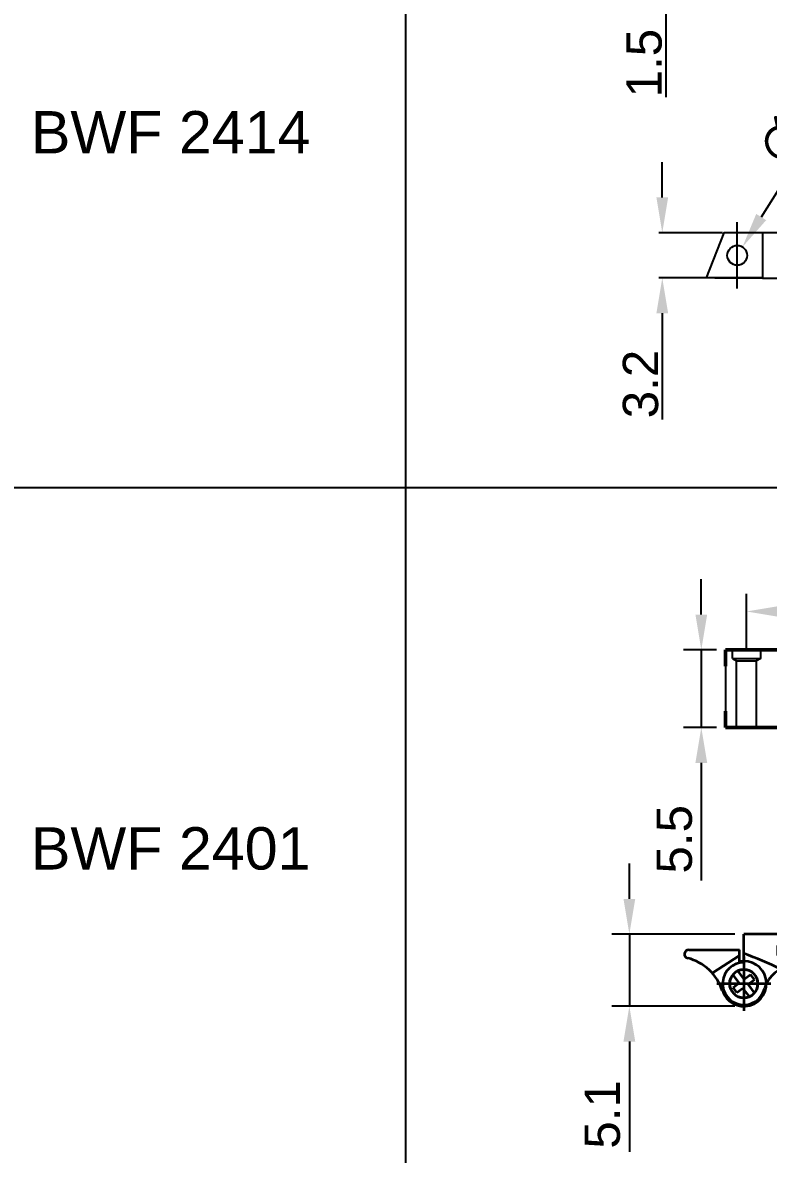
# Model space of a CAD drawing. Header units: millimetres. Extents: x 7018 to 13530, y 4187 to 5692.
# Drawn here: x 12225.4 to 12278.2, y 5077.3 to 5157.5 of the extents above; entities that cross this region are included whole.
import ezdxf

# ---------------------------------------------------------------- set-up
doc = ezdxf.new("R2010")
doc.units = ezdxf.units.MM
doc.linetypes.add('CENTER', pattern=[50.8, 31.75, -6.35, 6.35, -6.35])
doc.linetypes.add('CENTER2', pattern=[28.575, 19.05, -3.175, 3.175, -3.175])
doc.layers.add('Center Line', color=2, linetype='CENTER2')
doc.layers.add('Dimension', color=3, linetype='Continuous')
doc.layers.add('odj', color=4, linetype='Continuous', lineweight=35)
doc.layers.add('粗实线', color=4, linetype='Continuous', lineweight=50)
doc.styles.get("Standard").update_dxf_attribs({"font": 'arial.ttf'})
doc.styles.add('样式 1', font='romant.shx')
doc.dimstyles.new('ISO-25$0', dxfattribs={"dimtxt": 2.5, "dimasz": 2.5, "dimexe": 0.5, "dimexo": 1, "dimgap": 1, "dimtad": 0, "dimtih": 1, "dimtoh": 1, "dimdec": 1, "dimzin": 10, "dimdsep": 46, "dimlunit": 6, "dimtxsty": '样式 1', "dimcen": 0, "dimclrd": 256, "dimclre": 256, "dimclrt": 7, "dimazin": 0, "dimtfac": 1, "dimtdec": 1, "dimtofl": 0, "dimtmove": 0, "dimatfit": 0, "dimfxl": 1, "dimtolj": 1, "dimtzin": 10, "dimarcsym": 0})
doc.dimstyles.get("Standard").update_dxf_attribs({"dimtxt": 0.18, "dimasz": 0.18, "dimexe": 0.18, "dimexo": 0.0625, "dimgap": 0.09, "dimtad": 0, "dimtih": 1, "dimtoh": 1, "dimdec": 4, "dimzin": 0, "dimdsep": 46, "dimtxsty": 'Standard', "dimcen": 0.09, "dimadec": 0, "dimazin": 0, "dimtfac": 1, "dimtdec": 4, "dimtofl": 0, "dimtmove": 0, "dimatfit": 3, "dimfxl": 1, "dimtolj": 1, "dimtzin": 0, "dimarcsym": 0})
doc.dimstyles.new('Standard$0', dxfattribs={"dimtxt": 2.3, "dimasz": 2, "dimexe": 1, "dimexo": 1, "dimgap": 1, "dimtad": 1, "dimdec": 1, "dimzin": 0, "dimdsep": 46, "dimtxsty": 'Standard', "dimcen": 0, "dimclrd": 4, "dimclre": 4, "dimclrt": 4, "dimadec": 1, "dimazin": 0, "dimtfac": 1, "dimtdec": 1, "dimtofl": 0, "dimtmove": 0, "dimatfit": 0, "dimfxl": 1, "dimtfillclr": 256, "dimtolj": 1, "dimtzin": 0, "dimlwd": -1, "dimlwe": -1, "dimarcsym": 1})

# ---------------------------------------------------------------- blocks, each defined once
blk = doc.blocks.new('1.8螺丝（十平面）')
at = {"layer": 'odj'}
for p, q in [((0.357, 0.826), (-0.054, 0.278)), ((-0.446, 0.572), (-0.686, 0.252)), ((-0.686, 0.252), (-0.293, -0.042)), ((-0.446, 0.572), (-0.054, 0.278)), ((0.68, 0.59), (0.267, 0.038)), ((0.267, 0.038), (0.674, -0.267)), ((-0.293, -0.042), (-0.693, -0.575)), ((0.027, -0.282), (-0.375, -0.818)), ((0.027, -0.282), (0.435, -0.587)), ((0.674, -0.267), (0.435, -0.587))]:
    blk.add_line(p, q, dxfattribs=at)
blk.add_circle((0, 0), 0.9, dxfattribs=at)
blk = doc.blocks.new('rr')
at = {"layer": 'odj'}
for p, q in [((2925.692, 1920.288), (2922.211, 1920.101)), ((2925.692, 1920.288), (2925.735, 1919.489)), ((2922.318, 1918.104), (2922.211, 1920.101)), ((2924.651, 1919.431), (2925.735, 1919.489)), ((2924.688, 1918.732), (2924.651, 1919.431)), ((2924.688, 1918.732), (2924.651, 1919.431)), ((2918.376, 1918.794), (2921.971, 1918.987)), ((2922.015, 1918.16), (2921.971, 1918.987)), ((2924.688, 1918.732), (2925.772, 1918.79)), ((2925.772, 1918.79), (2925.815, 1917.992)), ((2920.123, 1917.237), (2921.993, 1918.573)), ((2922.296, 1918.523), (2922.502, 1914.69)), ((2920.482, 1916.504), (2924.315, 1916.709))]:
    blk.add_line(p, q, dxfattribs=at)
blk.add_circle((2922.399, 1916.606), 1, dxfattribs=at)
for centre, radius, start, end in [((2918.392, 1918.494), 0.3, 93.07167, 258.60607), ((2916.055, 1897.385), 22.237, 66.38458, 73.73124), ((2917.641, 1914.769), 3.5, 21.11355, 78.60607), ((2922.399, 1916.606), 1.5, 93.07167, 348.59416), ((2922.399, 1916.606), 1.6, 201.11355, 103.8786), ((2925.928, 1915.895), 2.1, 93.07167, 168.59416)]:
    blk.add_arc(centre, radius, start, end, dxfattribs=at)
at = {"layer": 'odj', "xscale": -1.111111, "yscale": 1.111111, "zscale": 1.111111, "rotation": 183.0716725923774}
blk.add_blockref('1.8螺丝（十平面）', (2922.399, 1916.606), dxfattribs=at)
blk = doc.blocks.new('*D2572')
at = {"layer": 'Defpoints', "color": 0, "transparency": 16777216}
for p in [(12276.495, 5092.918), (12268.391, 5087.818), (12276.495, 5087.818)]:
    blk.add_point(p, dxfattribs=at)
at = {"layer": 'Dimension', "color": 0, "lineweight": -2, "transparency": 16777216}
for p, q in [((12268.391, 5095.418), (12268.391, 5097.918)), ((12275.87, 5092.918), (12267.141, 5092.918)), ((12268.391, 5092.918), (12268.391, 5087.818)), ((12275.87, 5087.818), (12267.141, 5087.818)), ((12268.391, 5085.318), (12268.391, 5077.499))]:
    blk.add_line(p, q, dxfattribs=at)
at = {"layer": 'Dimension', "color": 0, "transparency": 16777216}
for points in [[(12267.974, 5095.418), (12268.808, 5095.418), (12268.391, 5092.918)], [(12267.974, 5085.318), (12268.808, 5085.318), (12268.391, 5087.818)]]:
    blk.add_solid(points, dxfattribs=at)
at = {"layer": 'Dimension', "color": 0, "transparency": 16777216, "insert": (12266.489, 5080.159), "char_height": 2.5, "attachment_point": 5, "rotation": 90}
blk.add_mtext('5.1', dxfattribs=at)
blk = doc.blocks.new('*D2573')
at = {"layer": 'Defpoints', "color": 0, "transparency": 16777216}
for p in [(12418.976, 5115.774), (12276.688, 5112.446), (12418.976, 5108.222)]:
    blk.add_point(p, dxfattribs=at)
at = {"layer": 'Dimension', "color": 0, "lineweight": -2, "transparency": 16777216}
for p, q in [((12276.688, 5113.071), (12276.688, 5117.024)), ((12418.976, 5108.847), (12418.976, 5117.024)), ((12279.188, 5115.774), (12416.476, 5115.774))]:
    blk.add_line(p, q, dxfattribs=at)
at = {"layer": 'Dimension', "color": 0, "transparency": 16777216}
for points in [[(12279.188, 5116.191), (12279.188, 5115.358), (12276.688, 5115.774)], [(12416.476, 5116.191), (12416.476, 5115.358), (12418.976, 5115.774)]]:
    blk.add_solid(points, dxfattribs=at)
at = {"layer": 'Dimension', "color": 0, "transparency": 16777216, "insert": (12347.832, 5117.677), "char_height": 2.5, "attachment_point": 5}
blk.add_mtext('142.3±2', dxfattribs=at)
blk = doc.blocks.new('*D2576')
at = {"layer": 'Defpoints', "color": 0, "transparency": 16777216}
for p in [(12275.188, 5113.053), (12273.485, 5107.553), (12275.188, 5107.553)]:
    blk.add_point(p, dxfattribs=at)
at = {"layer": 'Dimension', "color": 0, "lineweight": -2, "transparency": 16777216}
for p, q in [((12273.485, 5115.553), (12273.485, 5118.053)), ((12274.563, 5113.053), (12272.235, 5113.053)), ((12273.485, 5113.053), (12273.485, 5107.553)), ((12274.563, 5107.553), (12272.235, 5107.553)), ((12273.485, 5105.053), (12273.485, 5096.733))]:
    blk.add_line(p, q, dxfattribs=at)
at = {"layer": 'Dimension', "color": 0, "transparency": 16777216}
for points in [[(12273.068, 5115.553), (12273.901, 5115.553), (12273.485, 5113.053)], [(12273.068, 5105.053), (12273.901, 5105.053), (12273.485, 5107.553)]]:
    blk.add_solid(points, dxfattribs=at)
at = {"layer": 'Dimension', "color": 0, "transparency": 16777216, "insert": (12271.588, 5099.643), "char_height": 2.5, "attachment_point": 5, "rotation": 90}
blk.add_mtext('5.5', dxfattribs=at)
blk = doc.blocks.new('*D2625')
at = {"layer": 'Defpoints', "color": 0, "transparency": 16777216}
for p in [(12273.824, 5163.522), (12270.971, 5162.022), (12273.824, 5162.022)]:
    blk.add_point(p, dxfattribs=at)
at = {"layer": 'Dimension', "color": 3, "transparency": 16777216}
for p, q in [((12270.971, 5166.022), (12270.971, 5168.522)), ((12273.574, 5163.522), (12270.721, 5163.522)), ((12273.574, 5162.022), (12270.721, 5162.022)), ((12270.971, 5159.522), (12270.971, 5152.187))]:
    blk.add_line(p, q, dxfattribs=at)
for points in [[(12270.554, 5166.022), (12271.388, 5166.022), (12270.971, 5163.522)], [(12270.554, 5159.522), (12271.388, 5159.522), (12270.971, 5162.022)]]:
    blk.add_solid(points, dxfattribs=at)
at = {"layer": 'Dimension', "transparency": 16777216, "insert": (12269.445, 5154.604), "char_height": 2.5, "attachment_point": 5, "rotation": 90}
blk.add_mtext('\\A1;1.5', dxfattribs=at)
blk = doc.blocks.new('*D2627')
at = {"layer": 'Defpoints', "color": 0, "transparency": 16777216}
for p in [(12275.228, 5142.593), (12270.721, 5139.393), (12275.228, 5139.393)]:
    blk.add_point(p, dxfattribs=at)
at = {"layer": 'Dimension', "color": 3, "transparency": 16777216}
for p, q in [((12270.721, 5145.093), (12270.721, 5147.593)), ((12274.978, 5142.593), (12270.471, 5142.593)), ((12274.978, 5139.393), (12270.471, 5139.393)), ((12270.721, 5136.893), (12270.721, 5129.368))]:
    blk.add_line(p, q, dxfattribs=at)
for points in [[(12270.304, 5145.093), (12271.138, 5145.093), (12270.721, 5142.593)], [(12270.304, 5136.893), (12271.138, 5136.893), (12270.721, 5139.393)]]:
    blk.add_solid(points, dxfattribs=at)
at = {"layer": 'Dimension', "transparency": 16777216, "insert": (12269.194, 5131.881), "char_height": 2.5, "attachment_point": 5, "rotation": 90}
blk.add_mtext('\\A1;3.2', dxfattribs=at)
blk = doc.blocks.new('*D2630')
at = {"layer": 'Defpoints', "color": 0, "transparency": 16777216}
for p in [(12276.399, 5141.586), (12275.656, 5140.399)]:
    blk.add_point(p, dxfattribs=at)
at = {"layer": 'Dimension', "color": 3, "transparency": 16777216}
blk.add_line((12283.874, 5153.527), (12277.725, 5143.705), dxfattribs=at)
blk.add_solid([(12277.372, 5143.926), (12278.078, 5143.484), (12276.399, 5141.586)], dxfattribs=at)
at = {"layer": 'Dimension', "transparency": 16777216, "insert": (12280.461, 5151.085), "char_height": 2.5, "attachment_point": 5, "rotation": 57.95464}
blk.add_mtext('\\A1;∅1.4', dxfattribs=at)

msp = doc.modelspace()

# ---------------------------------------------------------------- linework, layer by layer
for p, q in [((12252.552, 5242.873), (12252.552, 4986.912)), ((12277.824, 5142.618), (12277.824, 5139.368)), ((12204.369, 5124.548), (12600.807, 5124.548))]:
    msp.add_line(p, q)
at = {"color": 8}
for p, q in [((12275.688, 5112.446), (12275.688, 5113.046)), ((12275.688, 5112.446), (12277.688, 5112.446)), ((12275.688, 5112.446), (12275.988, 5112.273)), ((12277.688, 5112.446), (12277.388, 5112.273)), ((12277.688, 5112.446), (12277.688, 5113.046)), ((12275.988, 5107.553), (12275.988, 5112.273)), ((12275.988, 5112.273), (12277.388, 5112.273)), ((12277.388, 5107.553), (12277.388, 5112.273))]:
    msp.add_line(p, q, dxfattribs=at)
at = {"color": 7}
msp.add_line((12275.188, 5111.903), (12275.188, 5108.703), dxfattribs=at)
for points in [[(12277.824, 5142.593), (12275.074, 5142.593), (12273.824, 5139.393)], [(12277.824, 5142.593), (12275.074, 5142.593)], [(12277.824, 5142.618), (12287.274, 5142.618)], [(12277.824, 5139.393), (12273.824, 5139.393)], [(12274.449, 5139.393), (12277.824, 5139.393)], [(12277.824, 5139.393), (12274.624, 5139.393)], [(12277.824, 5139.368), (12287.774, 5139.368)]]:
    msp.add_lwpolyline(points)
msp.add_circle((12276.027, 5140.993), 0.7)
at = {"layer": 'Center Line', "linetype": 'CENTER', "ltscale": 0.2}
msp.add_lwpolyline([(12276.027, 5138.643), (12276.027, 5143.343)], dxfattribs=at)
at = {"layer": '粗实线'}
for p, q in [((12275.188, 5113.053), (12280.174, 5113.053)), ((12275.188, 5111.903), (12275.188, 5113.053)), ((12275.188, 5107.553), (12275.188, 5108.703)), ((12275.188, 5107.553), (12280.174, 5107.553))]:
    msp.add_line(p, q, dxfattribs=at)

# ---------------------------------------------------------------- block references
at = {"linetype": 'ByBlock', "rotation": 356.9283274076077}
msp.add_blockref('rr', (9255.593, 3332.163), dxfattribs=at)

# ---------------------------------------------------------------- texts
at = {"char_height": 2.9997, "width": 34.34827, "attachment_point": 5}
for s, insert in [('BWF 2414', (12235.92, 5149.709)), ('BWF 2401', (12235.92, 5098.976))]:
    msp.add_mtext(s, dxfattribs=dict(at, insert=insert))

# ---------------------------------------------------------------- dimensions: what is measured, and where the dimension line sits
at = {"layer": 'Dimension'}
for base, p1, p2, dimstyle, override, picture, middle in [((12270.971, 5162.022), (12273.824, 5163.522), (12273.824, 5162.022), 'Standard$0', {"dimtxt": 2.5, "dimasz": 2.5, "dimexe": 0.25, "dimexo": 0.25, "dimgap": 0.25, "dimclrd": 3, "dimclre": 3, "dimclrt": 256, "dimadec": 2, "dimtdec": 2, "dimatfit": 3}, '*D2625', (12269.445, 5154.604)), ((12270.721, 5139.393), (12275.228, 5142.593), (12275.228, 5139.393), 'Standard$0', {"dimtxt": 2.5, "dimasz": 2.5, "dimexe": 0.25, "dimexo": 0.25, "dimgap": 0.25, "dimclrd": 3, "dimclre": 3, "dimclrt": 256, "dimadec": 2, "dimtdec": 2, "dimatfit": 3}, '*D2627', (12269.194, 5131.881)), ((12273.485, 5107.553), (12275.188, 5113.053), (12275.188, 5107.553), 'ISO-25$0', {"dimexe": 1.25, "dimexo": 0.625, "dimgap": 0.625, "dimtad": 1, "dimtih": 0, "dimtoh": 0, "dimzin": 8, "dimlunit": 2, "dimtxsty": 'Standard', "dimcen": 2.5, "dimclrd": 0, "dimclre": 0, "dimclrt": 0, "dimadec": 0, "dimtdec": 2, "dimtofl": 1, "dimatfit": 3, "dimtolj": 0, "dimtzin": 8}, '*D2576', (12271.588, 5099.643)), ((12268.391, 5087.818), (12276.495, 5092.918), (12276.495, 5087.818), 'ISO-25$0', {"dimexe": 1.25, "dimexo": 0.625, "dimgap": 0.625, "dimtad": 1, "dimtih": 0, "dimtoh": 0, "dimzin": 8, "dimlunit": 2, "dimtxsty": 'Standard', "dimcen": 2.5, "dimclrd": 0, "dimclre": 0, "dimclrt": 0, "dimadec": 0, "dimtdec": 2, "dimtofl": 1, "dimatfit": 3, "dimtolj": 0, "dimtzin": 8}, '*D2572', (12266.489, 5080.159))]:
    dim = msp.add_linear_dim(base=base, p1=p1, p2=p2, angle=90, dimstyle=dimstyle, override=override, dxfattribs=at)
    dim.commit()
    dim.dimension.update_dxf_attribs({"geometry": picture, "text_midpoint": middle})
dim = msp.add_diameter_dim_2p(p1=(12275.656, 5140.399), p2=(12276.399, 5141.586), dimstyle='Standard', override={"dimtxt": 2.5, "dimasz": 2.5, "dimexe": 0.25, "dimexo": 0.25, "dimgap": 0.25, "dimtad": 1, "dimtih": 0, "dimtoh": 0, "dimdec": 1, "dimcen": 0, "dimclrd": 3, "dimclre": 3, "dimclrt": 256, "dimadec": 2, "dimtdec": 2, "dimtfillclr": 256, "dimlwd": 65535, "dimlwe": 65535, "dimarcsym": 1}, dxfattribs=at)
dim.commit()
dim.dimension.update_dxf_attribs({"geometry": '*D2630', "text_midpoint": (12281.815, 5150.238), "dimtype": 163})
dim = msp.add_linear_dim(base=(12418.976, 5115.774), p1=(12276.688, 5112.446), p2=(12418.976, 5108.222), dimstyle='ISO-25$0', override={"dimexe": 1.25, "dimexo": 0.625, "dimgap": 0.625, "dimtad": 1, "dimzin": 8, "dimlunit": 2, "dimpost": '<>', "dimtxsty": 'Standard', "dimcen": 2.5, "dimclrd": 0, "dimclre": 0, "dimclrt": 0, "dimadec": 0, "dimtol": 1, "dimtp": 2, "dimtm": 2, "dimtdec": 2, "dimtofl": 1, "dimatfit": 3, "dimtolj": 0, "dimtzin": 8}, dxfattribs=at)
dim.commit()
dim.dimension.update_dxf_attribs({"geometry": '*D2573', "text_midpoint": (12347.832, 5117.677)})

doc.saveas('drawing.dxf')
